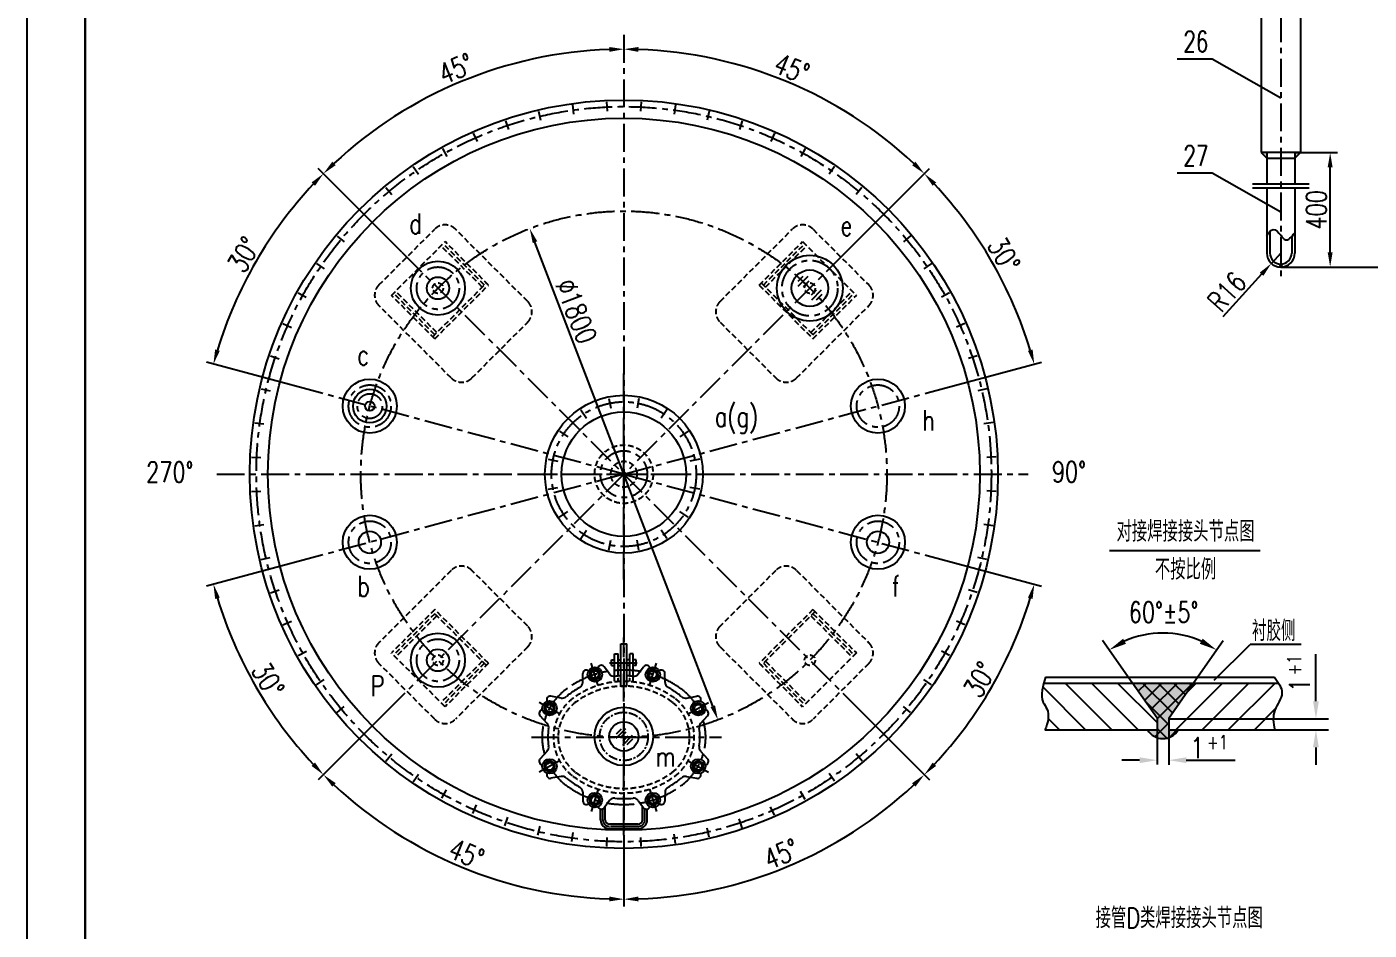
# Model space of a CAD drawing. Header units: millimetres. Extents: x 70651 to 79051, y -48346 to -36466.
# Drawn here: x 70651 to 75244, y -45863 to -42772 of the extents above; entities that cross this region are included whole.
import ezdxf
from ezdxf.enums import TextEntityAlignment as Align

# ---------------------------------------------------------------- set-up
doc = ezdxf.new("R2010")
doc.units = ezdxf.units.MM
for name, pattern in [('CENTER', [50.8, 31.75, -6.35, 6.35, -6.35]), ('DASHED', [19.05, 12.7, -6.35]), ('HIDDEN', [0.375, 0.25, -0.125])]:
    doc.linetypes.add(name, pattern=pattern)
doc.layers.add('CAXA0', color=7, linetype='Continuous', lineweight=70)
doc.layers.add('K1', color=4, linetype='Continuous')
doc.styles.add('HZ', font='txt.shx', dxfattribs={"width": 0.75, "bigfont": 'hzfs.shx'})
doc.styles.add('hzfs', font='txt.shx', dxfattribs={"width": 0.75, "bigfont": 'hzfs.shx'})
doc.dimstyles.new('sheji', dxfattribs={"dimscale": 20, "dimtxt": 3.5, "dimasz": 2.5, "dimexe": 1.25, "dimexo": 0, "dimtad": 1, "dimdec": 0, "dimdsep": 46, "dimtxsty": 'hzfs', "dimcen": 2.5, "dimclrd": 4, "dimclre": 4, "dimclrt": 7, "dimadec": 0, "dimazin": 0, "dimtfac": 1, "dimtdec": 0, "dimtmove": 0, "dimatfit": 0, "dimldrblk": 'NONE', "dimfxl": 0, "dimarcsym": 0})

# ---------------------------------------------------------------- blocks, each defined once
blk = doc.blocks.new('*D301')
at = {"color": 4, "lineweight": -2}
for p, q in [((73453.6, -43543), (73739.8, -43256.9)), ((73731.7, -44024.6), (74122.6, -43919.9))]:
    blk.add_line(p, q, dxfattribs=at)
blk.add_arc((72694, -44302.7), 1454, 16.9704, 43.0296, dxfattribs=at)
at = {"color": 4}
for points in [[(73750.9, -43316.3), (73762.8, -43304.7), (73722.1, -43274.6)], [(74092.7, -43876), (74076.6, -43880.6), (74098.4, -43926.4)]]:
    blk.add_solid(points, dxfattribs=at)
at = {"layer": 'Defpoints', "color": 0}
for p in [(73453.6, -43543), (74011.7, -43688.2), (73731.7, -44024.6), (72694, -44302.7), (71934.3, -45062.3)]:
    blk.add_point(p, dxfattribs=at)
at = {"color": 7, "insert": (73994.3, -43551.9), "char_height": 70, "attachment_point": 5, "rotation": 300, "style": 'hzfs'}
blk.add_mtext('30°', dxfattribs=at)
blk = doc.blocks.new('_None')
blk = doc.blocks.new('*D300')
at = {"color": 4, "lineweight": -2}
blk.add_line((73453.6, -43543), (73739.8, -43256.9), dxfattribs=at)
blk.add_arc((72694, -44302.7), 1454, 46.9704, 88.0296, dxfattribs=at)
at = {"color": 4}
for points in [[(72743.8, -42857.9), (72744.1, -42841.2), (72694, -42848.7)], [(73691.9, -43233.8), (73680.4, -43245.8), (73722.1, -43274.6)]]:
    blk.add_solid(points, dxfattribs=at)
at = {"layer": 'Defpoints', "color": 0}
for p in [(72694, -42799.7), (73421, -43043.5), (73453.6, -43543), (71934.3, -45062.3), (72694, -45781.7)]:
    blk.add_point(p, dxfattribs=at)
at = {"color": 7, "insert": (73268.6, -42915.5), "char_height": 70, "attachment_point": 5, "rotation": 337.5, "style": 'hzfs'}
blk.add_mtext('45°', dxfattribs=at)
blk = doc.blocks.new('*D299')
at = {"color": 4, "lineweight": -2}
for p, q in [((73731.7, -44580.7), (74122.6, -44685.5)), ((73453.6, -45062.3), (73739.8, -45348.5))]:
    blk.add_line(p, q, dxfattribs=at)
blk.add_arc((72694, -44302.7), 1454, 316.9704, 343.0296, dxfattribs=at)
at = {"color": 4}
for points in [[(74076.6, -44724.8), (74092.7, -44729.4), (74098.4, -44679)], [(73762.8, -45300.6), (73750.9, -45289.1), (73722.1, -45330.8)]]:
    blk.add_solid(points, dxfattribs=at)
at = {"layer": 'Defpoints', "color": 0}
for p in [(71934.3, -43543), (72694, -44302.7), (73731.7, -44580.7), (73453.6, -45062.3), (73885, -45136.7)]:
    blk.add_point(p, dxfattribs=at)
at = {"color": 7, "insert": (73912, -45005.9), "char_height": 70, "attachment_point": 5, "rotation": 60, "style": 'hzfs'}
blk.add_mtext('30°', dxfattribs=at)
blk = doc.blocks.new('*D298')
at = {"color": 4, "lineweight": -2}
for p, q in [((73453.6, -45062.3), (73739.8, -45348.5)), ((72694, -45537.8), (72694, -45781.7))]:
    blk.add_line(p, q, dxfattribs=at)
blk.add_arc((72694, -44302.7), 1454, 271.9704, 313.0296, dxfattribs=at)
at = {"color": 4}
for points in [[(73680.4, -45359.6), (73691.9, -45371.5), (73722.1, -45330.8)], [(72744.1, -45764.1), (72743.8, -45747.5), (72694, -45756.7)]]:
    blk.add_solid(points, dxfattribs=at)
at = {"layer": 'Defpoints', "color": 0}
for p in [(71934.3, -43543), (72694, -44861.7), (73453.6, -45062.3), (72694, -45537.8), (73070.3, -45707.1)]:
    blk.add_point(p, dxfattribs=at)
at = {"color": 7, "insert": (73232.2, -45602.1), "char_height": 70, "attachment_point": 5, "rotation": 22.5, "style": 'hzfs'}
blk.add_mtext('45°', dxfattribs=at)
blk = doc.blocks.new('*D297')
at = {"color": 4, "lineweight": -2}
for p, q in [((71656.3, -44580.7), (71265.4, -44685.5)), ((71934.3, -45062.3), (71648.2, -45348.5))]:
    blk.add_line(p, q, dxfattribs=at)
blk.add_arc((72694, -44302.7), 1454, 196.9704, 223.0296, dxfattribs=at)
at = {"color": 4}
for points in [[(71295.3, -44729.4), (71311.3, -44724.8), (71289.5, -44679)], [(71637.1, -45289.1), (71625.1, -45300.6), (71665.9, -45330.8)]]:
    blk.add_solid(points, dxfattribs=at)
at = {"layer": 'Defpoints', "color": 0}
for p in [(73453.6, -43543), (72694, -44302.7), (71656.3, -44580.7), (71376.2, -44917.2), (71934.3, -45062.3)]:
    blk.add_point(p, dxfattribs=at)
at = {"color": 7, "insert": (71475.9, -45005.9), "char_height": 70, "attachment_point": 5, "rotation": 300, "style": 'hzfs'}
blk.add_mtext('30°', dxfattribs=at)
blk = doc.blocks.new('*D296')
at = {"color": 4, "lineweight": -2}
for p, q in [((71934.3, -45062.3), (71648.2, -45348.5)), ((72694, -45537.8), (72694, -45781.7))]:
    blk.add_line(p, q, dxfattribs=at)
blk.add_arc((72694, -44302.7), 1454, 226.9704, 268.0296, dxfattribs=at)
at = {"color": 4}
for points in [[(71696, -45371.5), (71707.6, -45359.6), (71665.9, -45330.8)], [(72644.1, -45747.5), (72643.8, -45764.1), (72694, -45756.7)]]:
    blk.add_solid(points, dxfattribs=at)
at = {"layer": 'Defpoints', "color": 0}
for p in [(73453.6, -43543), (72694, -44861.7), (71934.3, -45062.3), (71967, -45561.9), (72694, -45537.8)]:
    blk.add_point(p, dxfattribs=at)
at = {"color": 7, "insert": (72155.7, -45602.1), "char_height": 70, "attachment_point": 5, "rotation": 337.5, "style": 'hzfs'}
blk.add_mtext('45°', dxfattribs=at)
blk = doc.blocks.new('*D295')
at = {"color": 4, "lineweight": -2}
for p, q in [((71934.3, -43543), (71648.2, -43256.9)), ((71656.3, -44024.6), (71265.4, -43919.9))]:
    blk.add_line(p, q, dxfattribs=at)
blk.add_arc((72694, -44302.7), 1454, 136.9704, 163.0296, dxfattribs=at)
at = {"color": 4}
for points in [[(71625.1, -43304.7), (71637.1, -43316.3), (71665.9, -43274.6)], [(71311.3, -43880.6), (71295.3, -43876), (71289.5, -43926.4)]]:
    blk.add_solid(points, dxfattribs=at)
at = {"layer": 'Defpoints', "color": 0}
for p in [(71502.9, -43468.7), (71934.3, -43543), (71656.3, -44024.6), (72694, -44302.7), (73453.6, -45062.3)]:
    blk.add_point(p, dxfattribs=at)
at = {"color": 7, "insert": (71393.7, -43551.9), "char_height": 70, "attachment_point": 5, "rotation": 60, "style": 'hzfs'}
blk.add_mtext('30°', dxfattribs=at)
blk = doc.blocks.new('*D294')
at = {"color": 4, "lineweight": -2}
blk.add_line((71934.3, -43543), (71648.2, -43256.9), dxfattribs=at)
blk.add_arc((72694, -44302.7), 1454, 91.9704, 133.0296, dxfattribs=at)
at = {"color": 4}
for points in [[(72643.8, -42841.2), (72644.1, -42857.9), (72694, -42848.7)], [(71707.6, -43245.8), (71696, -43233.8), (71665.9, -43274.6)]]:
    blk.add_solid(points, dxfattribs=at)
at = {"layer": 'Defpoints', "color": 0}
for p in [(72694, -42799.7), (72317.7, -42898.2), (71934.3, -43543), (73453.6, -45062.3), (72694, -45781.7)]:
    blk.add_point(p, dxfattribs=at)
at = {"color": 7, "insert": (72119.4, -42915.5), "char_height": 70, "attachment_point": 5, "rotation": 22.5, "style": 'hzfs'}
blk.add_mtext('45°', dxfattribs=at)
blk = doc.blocks.new('*D310')
at = {"color": 4, "lineweight": -2}
for p, q in [((74989.9, -43202.4), (75135.9, -43202.4)), ((75110.9, -43544.2), (75110.9, -43252.4)), ((74941.9, -43594.2), (75135.9, -43594.2))]:
    blk.add_line(p, q, dxfattribs=at)
at = {"color": 4}
for points in [[(75102.5, -43252.4), (75119.2, -43252.4), (75110.9, -43202.4)], [(75102.5, -43544.2), (75119.2, -43544.2), (75110.9, -43594.2)]]:
    blk.add_solid(points, dxfattribs=at)
at = {"layer": 'Defpoints', "color": 0}
for p in [(74989.9, -43202.4), (75110.9, -43202.4), (74941.9, -43594.2)]:
    blk.add_point(p, dxfattribs=at)
at = {"color": 7, "insert": (75063.4, -43398.3), "char_height": 70, "attachment_point": 5, "rotation": 90, "style": 'hzfs'}
blk.add_mtext('400', dxfattribs=at)
blk = doc.blocks.new('*D309')
at = {"color": 4, "lineweight": -2}
for p, q in [((75149.9, -41992.2), (75502.7, -41992.2)), ((75477.7, -42042.2), (75477.7, -43544.1)), ((74966.9, -43594.1), (75502.7, -43594.1))]:
    blk.add_line(p, q, dxfattribs=at)
at = {"color": 4}
for points in [[(75469.4, -42042.2), (75486.1, -42042.2), (75477.7, -41992.2)], [(75469.4, -43544.1), (75486.1, -43544.1), (75477.7, -43594.1)]]:
    blk.add_solid(points, dxfattribs=at)
at = {"layer": 'Defpoints', "color": 0}
for p in [(75149.9, -41992.2), (74966.9, -43594.1), (75477.7, -43594.1)]:
    blk.add_point(p, dxfattribs=at)
at = {"color": 7, "insert": (75430.2, -42821.4), "char_height": 70, "attachment_point": 5, "rotation": 90, "style": 'hzfs'}
blk.add_mtext('2500', dxfattribs=at)
blk = doc.blocks.new('*D307')
at = {"color": 4, "lineweight": -2}
for p, q in [((74941.9, -43546.2), (74909.6, -43581.7)), ((74876, -43618.7), (74743.1, -43764.8))]:
    blk.add_line(p, q, dxfattribs=at)
at = {"color": 4}
blk.add_solid([(74869.8, -43613.1), (74882.2, -43624.3), (74909.6, -43581.7)], dxfattribs=at)
at = {"layer": 'Defpoints', "color": 0}
for p in [(74909.6, -43581.7), (74941.9, -43546.2)]:
    blk.add_point(p, dxfattribs=at)
at = {"color": 7, "insert": (74757.6, -43678.3), "char_height": 70, "attachment_point": 5, "rotation": 47.7151, "style": 'hzfs'}
blk.add_mtext('R16', dxfattribs=at)
blk = doc.blocks.new('*D313')
at = {"color": 4, "lineweight": -2}
blk.add_line((72998.1, -45096.4), (72389.8, -43509), dxfattribs=at)
at = {"color": 4}
for points in [[(72397.6, -43506), (72382.1, -43511.9), (72371.9, -43462.3)], [(73005.9, -45093.4), (72990.4, -45099.4), (73016, -45143.1)]]:
    blk.add_solid(points, dxfattribs=at)
at = {"layer": 'Defpoints', "color": 0}
for p in [(72371.9, -43462.3), (73016, -45143.1)]:
    blk.add_point(p, dxfattribs=at)
at = {"color": 7, "insert": (72531.2, -43745.1), "char_height": 70, "attachment_point": 5, "rotation": 290.9665, "style": 'hzfs'}
blk.add_mtext('∅1800', dxfattribs=at)

msp = doc.modelspace()

# ---------------------------------------------------------------- hatches: boundary and pattern name
h = msp.add_hatch(color=256)
h.paths.add_polyline_path([(74989.9, -43221.9), (75009.4, -43202.4), (74989.9, -43202.4)])
h.paths.add_polyline_path([(74893.9, -43202.4), (74874.4, -43202.4), (74893.9, -43221.9)])
h = msp.add_hatch(color=256)
h.paths.add_polyline_path([(74941.9, -43594.2, 0.027716), (74947.2, -43593.9), (74941.9, -43583.7)])
h.paths.add_polyline_path([(74941.9, -43583.7), (74936.6, -43593.9, 0.027716), (74941.9, -43594.2)])
h = msp.add_hatch()
h.set_pattern_fill('ANSI31', color=256, scale=20, angle=90, style=0)
h.set_pattern_definition([(135, (15472.876, 2039.344), (-44.90128, -44.90128), [])])
edge = h.paths.add_edge_path()
edge.add_spline(control_points=[(74130.7, -45017.2), (74124, -45040.5), (74118.7, -45071.7), (74153.3, -45119.2), (74145.5, -45152), (74134.8, -45177.2)], knot_values=[19.172658, 19.172658, 19.172658, 19.172658, 86.39461, 111.587885, 186.360909, 186.360909, 186.360909, 186.360909], degree=3, periodic=0)
edge.add_line((74134.8, -45177.2), (74518.5, -45177.2))
edge.add_line((74518.5, -45177.2), (74518.5, -45137.2))
edge.add_line((74518.5, -45137.2), (74434.4, -45017.2))
edge.add_line((74434.4, -45017.2), (74130.7, -45017.2))
msp.add_hatch(color=256).paths.add_polyline_path([(74590.9, -45177.2), (74558.5, -45177.2), (74558.5, -45137.2), (74642.5, -45017.2), (74434.4, -45017.2), (74518.5, -45137.2), (74518.5, -45177.2), (74486, -45177.2, 0.574368)])
h = msp.add_hatch()
h.set_pattern_fill('ANSI37', color=256, scale=300, style=0)
h.set_pattern_definition([(45, (74555.078, -44466.923), (-26.5165, 26.5165), []), (135, (74555.078, -44466.923), (-26.5165, -26.5165), [])])
h.paths.add_polyline_path([(74642.5, -45017.2), (74434.4, -45017.2), (74518.5, -45137.2), (74518.5, -45177.2), (74518.5, -45204, 0.169284), (74558.5, -45204), (74558.5, -45178.5), (74558.5, -45137.2)])
h.paths.add_polyline_path([(74518.5, -45177.2), (74486, -45177.2, 0.178699), (74518.5, -45204)], flags=16)
h.paths.add_polyline_path([(74590.9, -45177.2), (74558.5, -45177.2), (74558.5, -45204, 0.178699)], flags=17)
h = msp.add_hatch()
h.set_pattern_fill('ANSI31', color=256, scale=20, style=0)
h.set_pattern_definition([(45, (15472.876, 2039.344), (-44.90128, 44.90128), [])])
edge = h.paths.add_edge_path()
edge.add_line((74642.5, -45017.2), (74558.5, -45137.2))
edge.add_line((74558.5, -45137.2), (74558.5, -45177.2))
edge.add_line((74558.5, -45177.2), (74921.6, -45177.2))
edge.add_spline(control_points=[(74921.6, -45177.2), (74915.6, -45154.3), (74911.7, -45110.7), (74954.8, -45058.9), (74941.2, -45028.5), (74934.2, -45017.2)], knot_values=[22.194108, 22.194108, 22.194108, 22.194108, 90.741788, 154.496066, 191.915519, 191.915519, 191.915519, 191.915519], degree=3, periodic=0)
edge.add_line((74934.2, -45017.2), (74642.5, -45017.2))

# ---------------------------------------------------------------- linework, layer by layer
for p, q in [((70651, -36466.3), (70651, -48346.3)), ((74706.6, -42882.8), (74587.3, -42882.8)), ((74941.9, -43015.9), (74706.6, -42882.8)), ((74874.4, -43202.4), (74893.9, -43221.9)), ((75009.4, -43202.4), (74989.9, -43221.9)), ((74706.6, -43273.4), (74587.3, -43273.4)), ((74941.9, -43406.5), (74706.6, -43273.4)), ((74941.9, -43583.7), (74936.6, -43593.9)), ((74941.9, -43583.7), (74947.2, -43593.9)), ((73290.3, -43642.2), (73307.4, -43625.1)), ((73290.8, -43659.3), (73324.3, -43625.7)), ((73308.7, -43660.8), (73328.1, -43641.4)), ((73336.1, -43688.6), (73353.3, -43671.5)), ((73336.7, -43705.7), (73370.2, -43672.2)), ((73353.1, -43706.7), (73372.5, -43687.3)), ((74714.2, -45007.9), (74837.2, -44885.1)), ((75012.1, -44885.1), (74837.2, -44885.1)), ((72667.7, -45205.7), (72701.2, -45172.2)), ((72669.1, -45191), (72686.2, -45173.9)), ((72682.2, -45203.8), (72701.5, -45184.4)), ((72690.5, -45229.5), (72724, -45196)), ((72691.9, -45214.9), (72709, -45197.8)), ((72705, -45227.6), (72724.3, -45208.2))]:
    msp.add_line(p, q)
at = {"color": 7, "linetype": 'CENTER', "ltscale": 3}
for p, q in [((74941.9, -41662.6), (74941.9, -43628.8)), ((72694, -42799.7), (72694, -45781.7)), ((72694, -44662.7), (72694, -43942.7)), ((72694, -44302.7), (71656.3, -44024.6)), ((72642.4, -44043.3), (72649, -44076.6)), ((72694, -44302.7), (73731.7, -44024.6)), ((72745.6, -44043.3), (72739, -44076.6)), ((72547, -44082.8), (72565.9, -44111)), ((72840.9, -44082.8), (72822, -44111)), ((72474.1, -44155.7), (72502.3, -44174.6)), ((72913.9, -44155.7), (72885.6, -44174.6)), ((72434.6, -44251.1), (72467.9, -44257.7)), ((72953.4, -44251.1), (72920.1, -44257.7)), ((71300.9, -44302.7), (74077, -44302.7)), ((72694, -44302.7), (71656.3, -44580.7)), ((72334, -44302.7), (73054, -44302.7)), ((72694, -44302.7), (73731.7, -44580.7)), ((72434.6, -44354.3), (72467.9, -44347.7)), ((72953.4, -44354.3), (72920.1, -44347.7)), ((72474.1, -44449.6), (72502.3, -44430.7)), ((72913.9, -44449.6), (72885.6, -44430.7)), ((72547, -44522.6), (72565.9, -44494.3)), ((72840.9, -44522.6), (72822, -44494.3)), ((72642.4, -44562.1), (72649, -44528.8)), ((72745.6, -44562.1), (72739, -44528.8)), ((72694, -45537.8), (72694, -44861.7)), ((72606.5, -45025.3), (72582.5, -44949.2)), ((72644.3, -44947.7), (72749.8, -44947.7)), ((72781.4, -45025.3), (72805.4, -44949.2)), ((72474, -45122.3), (72404.1, -45083.6)), ((72914, -45122.3), (72983.8, -45083.6)), ((72377.8, -45202.7), (73028.3, -45202.7)), ((72474, -45283.1), (72404.1, -45321.8)), ((72914, -45283.1), (72983.8, -45321.8)), ((72606.5, -45380), (72582.5, -45456.2)), ((72781.4, -45380), (72805.4, -45456.2)), ((72622, -45484.6), (72622, -45447.6)), ((72766, -45484.6), (72766, -45447.6)), ((72743, -45507.6), (72645, -45507.6))]:
    msp.add_line(p, q, dxfattribs=at)
at = {"linetype": 'CENTER'}
for p, q in [((72635, -43028.6), (72636.7, -43064.5)), ((72752.8, -43028.5), (72751.1, -43064.5)), ((72401.9, -43061.1), (72410.1, -43096.1)), ((72517.7, -43039.4), (72522.7, -43075.1)), ((72870.1, -43039.4), (72865.1, -43075.1)), ((72985.9, -43061), (72977.7, -43096.1)), ((72288.6, -43093.3), (72300, -43127.5)), ((73099.2, -43093.3), (73087.8, -43127.4)), ((72178.7, -43135.9), (72193.3, -43168.8)), ((73209.1, -43135.8), (73194.6, -43168.8)), ((72073.2, -43188.4), (72090.8, -43219.9)), ((73314.6, -43188.3), (73297.1, -43219.8)), ((71973.1, -43250.4), (71993.4, -43280.1)), ((73414.7, -43250.4), (73394.4, -43280.1)), ((71879.1, -43321.5), (71902.1, -43349.1)), ((73508.8, -43321.4), (73485.8, -43349)), ((71792, -43400.8), (71817.5, -43426.3)), ((73595.8, -43400.7), (73570.4, -43426.2)), ((71712.6, -43487.9), (71740.3, -43510.9)), ((73675.2, -43487.8), (73647.5, -43510.8)), ((71641.7, -43581.9), (71671.4, -43602.3)), ((73746.2, -43581.8), (73716.5, -43602.1)), ((71579.6, -43682.1), (71611.1, -43699.6)), ((73808.2, -43682), (73776.8, -43699.5)), ((71527.1, -43787.6), (71560.1, -43802.1)), ((73860.8, -43787.4), (73827.8, -43802)), ((71484.6, -43897.4), (71518.7, -43908.9)), ((73903.3, -43897.3), (73869.2, -43908.7)), ((71452.3, -44010.7), (71487.4, -44019)), ((73935.6, -44010.6), (73900.5, -44018.8)), ((71430.7, -44126.6), (71466.4, -44131.5)), ((73957.2, -44126.4), (73921.6, -44131.4)), ((71419.8, -44243.9), (71455.8, -44245.5)), ((73968.1, -44243.7), (73932.2, -44245.4)), ((71419.8, -44361.7), (71455.8, -44360)), ((73968.1, -44361.5), (73932.2, -44359.9)), ((71430.7, -44479), (71466.4, -44474)), ((73957.3, -44478.8), (73921.6, -44473.9)), ((71452.4, -44594.8), (71487.4, -44586.5)), ((73935.6, -44594.6), (73900.6, -44586.4)), ((71484.6, -44708.1), (71518.8, -44696.7)), ((73903.4, -44708), (73869.3, -44696.5)), ((71527.2, -44818), (71560.1, -44803.4)), ((73860.8, -44817.8), (73827.9, -44803.3)), ((71579.7, -44923.4), (71611.2, -44905.9)), ((73808.3, -44923.3), (73776.9, -44905.8)), ((71641.7, -45023.6), (71671.4, -45003.2)), ((73746.3, -45023.5), (73716.6, -45003.1)), ((71712.7, -45117.6), (71740.4, -45094.6)), ((73675.3, -45117.5), (73647.6, -45094.5)), ((71792.1, -45204.7), (71817.6, -45179.2)), ((73596, -45204.5), (73570.5, -45179.1)), ((71879.2, -45284), (71902.2, -45256.3)), ((73508.9, -45283.9), (73485.9, -45256.2)), ((71973.2, -45355), (71993.6, -45325.3)), ((73414.9, -45353.3), (73394.5, -45323.6)), ((72071.4, -45410.6), (72088.9, -45379.2)), ((73314.4, -45415.4), (73296.9, -45384)), ((72176.9, -45463.1), (72191.4, -45430.2)), ((72286.7, -45505.7), (72298.2, -45471.6)), ((73209, -45469.6), (73194.4, -45436.7)), ((72400, -45537.9), (72408.3, -45502.9)), ((72986.1, -45544.3), (72977.8, -45509.2)), ((73099.1, -45512.2), (73087.7, -45478)), ((72515.8, -45559.6), (72520.8, -45523.9)), ((72635.2, -45576.8), (72636.8, -45540.9)), ((72753, -45576.8), (72751.3, -45540.9)), ((72870.3, -45565.9), (72865.3, -45530.3))]:
    msp.add_line(p, q, dxfattribs=at)
at = {"color": 7}
for p, q in [((74845.2, -43308.8), (75038.7, -43308.8)), ((74845.2, -43323), (75038.7, -43323)), ((74137, -44997.2), (74920.3, -44997.2))]:
    msp.add_line(p, q, dxfattribs=at)
at = {"color": 7, "linetype": 'DASHED', "ltscale": 1.5}
for p, q in [((71855.8, -43655.4), (72046.7, -43464.5)), ((72364.8, -43711.9), (72117.4, -43464.5)), ((73023.2, -43711.9), (73270.6, -43464.5)), ((73341.3, -43464.5), (73532.2, -43655.4)), ((71898.5, -43691), (72082.3, -43507.2)), ((72209.6, -43662.8), (72068.2, -43521.3)), ((72216.7, -43655.7), (72075.3, -43514.3)), ((72230.8, -43655.7), (72082.3, -43507.2)), ((73157.1, -43655.7), (73305.6, -43507.2)), ((73171.3, -43655.7), (73312.7, -43514.3)), ((73178.4, -43662.8), (73319.8, -43521.3)), ((73305.6, -43507.2), (73489.5, -43691)), ((72054.1, -43818.3), (71912.6, -43676.9)), ((72039.9, -43832.5), (72223.8, -43648.6)), ((72047, -43839.5), (72230.8, -43655.7)), ((73157.1, -43655.7), (73341, -43839.5)), ((73164.2, -43648.6), (73348.1, -43832.5)), ((73333.9, -43818.3), (73475.3, -43676.9)), ((72103.2, -43973.5), (71855.8, -43726.1)), ((72047, -43839.5), (71898.5, -43691)), ((72047, -43825.4), (71905.6, -43684)), ((73284.8, -43973.5), (73532.2, -43726.1)), ((73341, -43825.4), (73482.4, -43684)), ((73341, -43839.5), (73489.5, -43691)), ((72173.9, -43973.5), (72364.8, -43782.6)), ((73023.2, -43782.6), (73214.1, -43973.5)), ((72103.2, -44631.9), (71855.8, -44879.3)), ((72364.8, -44822.8), (72173.9, -44631.9)), ((73214.1, -44631.9), (73023.2, -44822.8)), ((73284.8, -44631.9), (73532.2, -44879.3)), ((72047, -44765.8), (71898.5, -44914.3)), ((72047, -44780), (71905.6, -44921.4)), ((72223.8, -44956.8), (72039.9, -44772.9)), ((72230.8, -44949.7), (72047, -44765.8)), ((73341, -44765.8), (73157.1, -44949.7)), ((73348.1, -44772.9), (73164.2, -44956.8)), ((73341, -44765.8), (73489.5, -44914.3)), ((73341, -44780), (73482.4, -44921.4)), ((72054.1, -44787.1), (71912.6, -44928.5)), ((73333.9, -44787.1), (73475.3, -44928.5)), ((72082.3, -45098.2), (71898.5, -44914.3)), ((72364.8, -44893.5), (72117.4, -45140.9)), ((73023.2, -44893.5), (73270.6, -45140.9)), ((73489.5, -44914.3), (73305.6, -45098.2)), ((72046.7, -45140.9), (71855.8, -44950)), ((72209.6, -44942.6), (72068.2, -45084)), ((72216.7, -44949.7), (72075.3, -45091.1)), ((72230.8, -44949.7), (72082.3, -45098.2)), ((73157.1, -44949.7), (73305.6, -45098.2)), ((73171.3, -44949.7), (73312.7, -45091.1)), ((73178.4, -44942.6), (73319.8, -45084)), ((73532.2, -44950), (73341.3, -45140.9))]:
    msp.add_line(p, q, dxfattribs=at)
at = {"linetype": 'CENTER', "ltscale": 3}
for p, q in [((73453.6, -43543), (71934.3, -45062.3)), ((71934.3, -43543), (73453.6, -45062.3))]:
    msp.add_line(p, q, dxfattribs=at)
at = {"color": 1}
for p, q in [((74356, -44563.4), (74870.8, -44563.4)), ((74130.7, -45017.2), (74934.2, -45017.2)), ((74518.5, -45137.2), (74434.4, -45017.2)), ((74558.5, -45137.2), (74642.5, -45017.2)), ((74518.5, -45137.2), (74518.5, -45177.2)), ((74558.5, -45137.2), (74558.5, -45177.2)), ((74134.1, -45177.2), (74518.5, -45177.2)), ((74558.5, -45177.2), (74921.6, -45177.2))]:
    msp.add_line(p, q, dxfattribs=at)
at = {"color": 4, "linetype": 'ByBlock'}
for p, q in [((74433.7, -45016.2), (74332.1, -44871.1)), ((74643.2, -45016.2), (74744.8, -44871.1)), ((75062.2, -45079.2), (75062.2, -44918.8)), ((74559.7, -45139.2), (75105.6, -45139.2)), ((74518.5, -45178.5), (74518.5, -45296)), ((74558.5, -45178.5), (74558.5, -45297.3)), ((74920.3, -45177.2), (75104.7, -45177.2)), ((75062.2, -45237.2), (75062.2, -45297.2)), ((74458.5, -45281.1), (74398.5, -45281.1)), ((74618.5, -45281.1), (74678.5, -45281.1)), ((74678.5, -45281.1), (74785.3, -45281.1))]:
    msp.add_line(p, q, dxfattribs=at)
at = {"color": 1, "linetype": 'Continuous'}
for p, q in [((72662, -44917.7), (72674, -44917.7)), ((72662, -44994.3), (72662, -44917.7)), ((72674, -44993.3), (72674, -44917.7)), ((72684, -44883), (72704, -44883)), ((72684, -45028), (72684, -44883)), ((72704, -45028), (72704, -44883)), ((72726, -44917.7), (72714, -44917.7)), ((72714, -44993.3), (72714, -44917.7)), ((72726, -44994.3), (72726, -44917.7)), ((72644.5, -44986.2), (72626.4, -44961.4)), ((72652, -44937.7), (72662, -44937.7)), ((72652, -44957.7), (72652, -44937.7)), ((72652, -44957.7), (72662, -44957.7)), ((72674, -44937.7), (72684, -44937.7)), ((72674, -44957.7), (72684, -44957.7)), ((72714, -44937.7), (72704, -44937.7)), ((72714, -44957.7), (72704, -44957.7)), ((72736, -44937.7), (72726, -44937.7)), ((72736, -44957.7), (72726, -44957.7)), ((72736, -44957.7), (72736, -44937.7)), ((72743.4, -44986.2), (72761.6, -44961.4)), ((72553, -45015.1), (72553.6, -44984.3)), ((72576.5, -44979.6), (72583, -44993.4)), ((72604.9, -44970.6), (72607.5, -44985.7)), ((72835, -45015.1), (72834.3, -44984.3)), ((72684, -45028), (72704, -45028)), ((72479.7, -45068.7), (72444.3, -45062.3)), ((72908.2, -45068.7), (72943.6, -45062.3)), ((72431.6, -45155.6), (72407.4, -45129)), ((72956.4, -45155.6), (72980.6, -45129)), ((72431.6, -45249.8), (72407.4, -45276.4)), ((72956.4, -45249.8), (72980.6, -45276.4)), ((72479.7, -45336.7), (72444.3, -45343.1)), ((72908.2, -45336.7), (72943.6, -45343.1)), ((72553, -45390.3), (72553.6, -45421)), ((72644.5, -45419.2), (72626.4, -45444)), ((72743.4, -45419.2), (72761.6, -45444)), ((72835, -45390.3), (72834.3, -45421)), ((72614, -45484.6), (72614, -45448.6)), ((72630, -45484.6), (72630, -45439)), ((72758, -45484.6), (72758, -45439)), ((72774, -45484.6), (72774, -45448.6)), ((72743, -45499.6), (72645, -45499.6)), ((72743, -45515.6), (72645, -45515.6))]:
    msp.add_line(p, q, dxfattribs=at)
at = {"color": 7, "linetype": 'HIDDEN'}
for p, q in [((72662, -45013.2), (72662, -44994.3)), ((72674, -45012.2), (72674, -44993.3)), ((72714, -45012.2), (72714, -44993.3)), ((72726, -45013.2), (72726, -44994.3))]:
    msp.add_line(p, q, dxfattribs=at)
at = {"color": 1, "linetype": 'Continuous'}
for points in [[(72594.8, -44968.2), (72577.6, -44978.1), (72577.6, -44997.8), (72594.8, -45007.7), (72611.9, -44997.8), (72611.9, -44978.1)], [(72793.2, -44968.2), (72776.1, -44978.1), (72776.1, -44997.8), (72793.2, -45007.7), (72810.3, -44997.8), (72810.3, -44978.1)], [(72439.7, -45083.5), (72422.6, -45093.4), (72422.6, -45113.2), (72439.7, -45123.1), (72456.8, -45113.2), (72456.8, -45093.4)], [(72948.3, -45083.5), (72965.4, -45093.4), (72965.4, -45113.2), (72948.3, -45123.1), (72931.2, -45113.2), (72931.2, -45093.4)], [(72439.7, -45282.3), (72422.6, -45292.2), (72422.6, -45312), (72439.7, -45321.8), (72456.8, -45312), (72456.8, -45292.2)], [(72948.3, -45282.3), (72965.4, -45292.2), (72965.4, -45312), (72948.3, -45321.8), (72931.2, -45312), (72931.2, -45292.2)], [(72594.8, -45397.6), (72577.6, -45407.5), (72577.6, -45427.3), (72594.8, -45437.2), (72611.9, -45427.3), (72611.9, -45407.5)], [(72793.2, -45437.2), (72776.1, -45427.3), (72776.1, -45407.5), (72793.2, -45397.6), (72810.3, -45407.5), (72810.3, -45427.3)]]:
    msp.add_lwpolyline(points, close=True, dxfattribs=at)
at = {"color": 7, "linetype": 'CENTER', "ltscale": 3}
for centre, radius in [((72694, -44302.7), 1257.5), ((73330.4, -43666.3), 95), ((72057.6, -43666.3), 72.5), ((71824.6, -44069.8), 72.5), ((73563.3, -44069.8), 72.5), ((71824.6, -44069.8), 42.5), ((72694, -44302.7), 247.5), ((71824.6, -44535.6), 72.5), ((73563.3, -44535.6), 72.5), ((72057.6, -44939.1), 72.5)]:
    msp.add_circle(centre, radius, dxfattribs=at)
at = {"linetype": 'CENTER', "ltscale": 3}
for radius in [900, 80]:
    msp.add_circle((72694, -44302.7), radius, dxfattribs=at)
at = {"color": 7, "linetype": 'DASHED', "ltscale": 1.5}
for centre, radius in [((72057.6, -43666.3), 18), ((73330.4, -43666.3), 18), ((72694, -44302.7), 100), ((72694, -44302.7), 44.5), ((72057.6, -44939.1), 18), ((73330.4, -44939.1), 18)]:
    msp.add_circle(centre, radius, dxfattribs=at)
at = {"color": 1, "linetype": 'Continuous'}
for centre, radius in [((72594.8, -44988), 25), ((72793.2, -44988), 25), ((72594.8, -44988), 17.1), ((72594.8, -44988), 13), ((72793.2, -44988), 17.1), ((72793.2, -44988), 13), ((72439.7, -45103.3), 25), ((72439.7, -45103.3), 17.1), ((72439.7, -45103.3), 13), ((72948.3, -45103.3), 25), ((72948.3, -45103.3), 17.1), ((72948.3, -45103.3), 13), ((72439.7, -45302.1), 25), ((72439.7, -45302.1), 17.1), ((72439.7, -45302.1), 13), ((72948.3, -45302.1), 25), ((72948.3, -45302.1), 17.1), ((72948.3, -45302.1), 13), ((72594.8, -45417.4), 25), ((72594.8, -45417.4), 17.1), ((72594.8, -45417.4), 13), ((72793.2, -45417.4), 25), ((72793.2, -45417.4), 17.1), ((72793.2, -45417.4), 13)]:
    msp.add_circle(centre, radius, dxfattribs=at)
at = {"color": 1}
for radius in [100, 50]:
    msp.add_circle((72694, -45199.7), radius, dxfattribs=at)
at = {"linetype": 'CENTER'}
msp.add_circle((72694, -45199.7), 82.5, dxfattribs=at)
at = {"color": 7, "linetype": 'DASHED', "ltscale": 1.5}
for centre, radius, start, end in [((72082, -43499.8), 50, 45, 135), ((73305.9, -43499.8), 50, 45, 135), ((71891.1, -43690.7), 50, 135, 225), ((73496.9, -43690.7), 50, 315, 45), ((72329.5, -43747.2), 50, 315, 45), ((73058.5, -43747.2), 50, 135, 225), ((72138.5, -43938.2), 50, 225, 315), ((73249.4, -43938.2), 50, 225, 315), ((72138.5, -44667.2), 50, 45, 135), ((73249.4, -44667.2), 50, 45, 135), ((72329.5, -44858.1), 50, 315, 45), ((73058.5, -44858.1), 50, 135, 225), ((71891.1, -44914.6), 50, 135, 225), ((73496.9, -44914.6), 50, 315, 45), ((72694, -45302.7), 291, 53.1301, 126.8699), ((72694, -45302.7), 275, 53.1301, 126.8699), ((72619, -45202.7), 166, 126.8699, 233.1301), ((72619, -45202.7), 150, 126.8699, 233.1301), ((72769, -45202.7), 150, 306.8699, 53.1301), ((72769, -45202.7), 166, 306.8699, 53.1301), ((72082, -45105.6), 50, 225, 315), ((73305.9, -45105.6), 50, 225, 315), ((72694, -45102.7), 291, 233.1301, 306.8699), ((72694, -45102.7), 275, 233.1301, 306.8699)]:
    msp.add_arc(centre, radius, start, end, dxfattribs=at)
at = {"color": 4, "linetype": 'ByBlock'}
msp.add_arc((74538.5, -45165.8), 319.8, 65.7663, 114.2337, dxfattribs=at)
at = {"color": 1, "linetype": 'Continuous'}
for centre, radius, start, end in [((72616.7, -44968.5), 12, 36.2588, 190.1158), ((72771.3, -44968.5), 12, 15.9267, 143.7412), ((72565.6, -44984.6), 12, 24.8842, 178.7412), ((72660.7, -44974.4), 20, 216.2588, 275.7957), ((72694, -45302.7), 310, 91.8486, 95.7957), ((72694, -45302.7), 310, 84.2043, 88.1514), ((72727.3, -44974.4), 20, 264.2043, 323.7412), ((72822.3, -44984.6), 12, 1.2588, 129.0733), ((72619, -45202.7), 185, 126.8699, 131.4404), ((72694, -45302.7), 310, 119.2043, 126.8699), ((72533, -45014.6), 20, 299.2043, 358.7412), ((72855, -45014.6), 20, 181.2588, 240.7957), ((72694, -45302.7), 310, 53.1301, 60.7957), ((72769, -45202.7), 185, 48.5596, 53.1301), ((72442.2, -45074.1), 12, 79.7588, 207.5733), ((72483.3, -45049), 20, 259.7588, 311.4404), ((72904.7, -45049), 20, 228.5596, 280.2412), ((72945.8, -45074.1), 12, 332.4267, 100.2412), ((72416.3, -45120.9), 12, 94.4267, 222.2412), ((72971.7, -45120.9), 12, 317.7588, 85.5733), ((72416.8, -45169.1), 20, 350.5596, 42.2412), ((72619, -45202.7), 185, 170.5596, 189.4404), ((72971.2, -45169.1), 20, 137.7588, 189.4404), ((72769, -45202.7), 185, 350.5596, 9.4404), ((72416.8, -45236.3), 20, 317.7588, 9.4404), ((72971.2, -45236.3), 20, 170.5596, 222.2412), ((72416.3, -45284.5), 12, 137.7588, 265.5733), ((72971.7, -45284.5), 12, 274.4267, 42.2412), ((72442.2, -45331.3), 12, 152.4267, 280.2412), ((72945.8, -45331.3), 12, 259.7588, 27.5733), ((72483.3, -45356.4), 20, 48.5596, 100.2412), ((72619, -45202.7), 185, 228.5596, 233.1301), ((72694, -45102.7), 310, 233.1301, 240.7957), ((72694, -45102.7), 310, 233.1301, 240.7957), ((72533, -45390.7), 20, 1.2588, 60.7957), ((72855, -45390.7), 20, 119.2043, 178.7412), ((72694, -45102.7), 310, 299.2043, 306.8699), ((72769, -45202.7), 185, 306.8699, 311.4404), ((72904.7, -45356.4), 20, 79.7588, 131.4404), ((72565.6, -45420.8), 12, 181.2588, 309.0733), ((72660.7, -45431), 20, 84.2043, 143.7412), ((72694, -45102.7), 310, 264.2043, 275.7957), ((72727.3, -45431), 20, 36.2588, 95.7957), ((72822.3, -45420.8), 12, 230.9267, 358.7412), ((72616.7, -45436.9), 12, 195.9267, 323.7412), ((72771.3, -45436.9), 12, 216.2588, 344.0733), ((72645, -45484.6), 31, 180, 270), ((72645, -45484.6), 15, 180, 270), ((72743, -45484.6), 15, 270, 0), ((72743, -45484.6), 31, 270, 0)]:
    msp.add_arc(centre, radius, start, end, dxfattribs=at)
at = {"color": 7, "linetype": 'CENTER', "ltscale": 3}
for centre, radius, start, end in [((72694, -45302.7), 330, 53.1301, 126.8699), ((72619, -45202.7), 205, 126.8699, 233.1301), ((72769, -45202.7), 205, 306.8699, 53.1301), ((72694, -45102.7), 330, 233.1301, 306.8699), ((72645, -45484.6), 23, 180, 270), ((72743, -45484.6), 23, 270, 0)]:
    msp.add_arc(centre, radius, start, end, dxfattribs=at)
at = {"color": 1}
msp.add_arc((74538.5, -45146.6), 60.8, 210.2566, 329.7434, dxfattribs=at)
msp.add_spline([(74893.9, -43487.2), (74916, -43465.2), (74941.9, -43485.1), (74957.7, -43500.9), (74989.9, -43476.8)], degree=3)
for points, knots in [([(74137, -44997.2), (74127.3, -45027.3), (74114.7, -45066.2), (74153.3, -45119.2), (74145.5, -45152), (74134.8, -45177.2)], [0, 0, 0, 0, 86.39461, 111.587885, 186.360909, 186.360909, 186.360909, 186.360909]), ([(74920.3, -44997.2), (74933.4, -45015.1), (74960.4, -45052.2), (74911.7, -45110.7), (74915.6, -45154.3), (74921.6, -45177.2)], [0, 0, 0, 0, 59.613561, 123.367839, 191.915519, 191.915519, 191.915519, 191.915519])]:
    msp.add_open_spline(points, degree=3, knots=knots)
at = {"color": 4, "linetype": 'ByBlock'}
for points in [[(74412.1, -44882.9), (74402.3, -44865.5), (74355, -44903.8)], [(74674.7, -44865.5), (74664.8, -44882.9), (74721.9, -44903.8)], [(75052.2, -45079.2), (75072.2, -45079.2), (75062.2, -45139.2)], [(75052.2, -45237.2), (75072.2, -45237.2), (75062.2, -45177.2)], [(74458.5, -45271.1), (74458.5, -45291.1), (74518.5, -45281.1)], [(74618.5, -45271.1), (74618.5, -45291.1), (74558.5, -45281.1)]]:
    msp.add_solid(points, dxfattribs=at)
at = {"layer": 'CAXA0', "color": 1, "lineweight": -3}
for p, q in [((74874.4, -42709.6), (74874.4, -43202.4)), ((75009.4, -42709.6), (75009.4, -43202.4)), ((74874.4, -42818.4), (74874.4, -42953.2)), ((75009.4, -42818.4), (75009.4, -42953.2)), ((75009.4, -43202.4), (74874.4, -43202.4)), ((74893.9, -43202.4), (74893.9, -43308.8)), ((74893.9, -43202.4), (74893.9, -43308.8)), ((74893.9, -43221.9), (74989.9, -43221.9)), ((74989.9, -43202.4), (74989.9, -43308.8)), ((74989.9, -43202.4), (74989.9, -43308.8)), ((74893.9, -43323), (74893.9, -43546.2)), ((74989.9, -43323), (74989.9, -43546.2)), ((74904.4, -43472.6), (74904.4, -43546.2)), ((74979.4, -43489), (74979.4, -43546.2)), ((74893.9, -43535.4), (74893.9, -43546.2)), ((74989.9, -43537.4), (74989.9, -43546.2))]:
    msp.add_line(p, q, dxfattribs=at)
for centre, radius in [((72694, -44302.7), 1280), ((72694, -44302.7), 1218), ((72057.6, -43666.3), 92.5), ((73330.4, -43666.3), 112.5), ((72057.6, -43666.3), 38), ((73330.4, -43666.3), 62.5), ((71824.6, -44069.8), 92.5), ((73563.3, -44069.8), 92.5), ((71824.6, -44069.8), 57.5), ((72694, -44302.7), 270), ((71824.6, -44069.8), 16), ((72694, -44302.7), 213), ((71824.6, -44535.6), 92.5), ((73563.3, -44535.6), 92.5), ((71824.6, -44535.6), 38), ((73563.3, -44535.6), 38), ((72057.6, -44939.1), 92.5), ((72057.6, -44939.1), 38)]:
    msp.add_circle(centre, radius, dxfattribs=at)
for radius in [48, 37.5]:
    msp.add_arc((74941.9, -43546.2), radius, 180, 0, dxfattribs=at)
at = {"layer": 'Defpoints', "color": 0, "linetype": 'ByBlock'}
for p in [(74434.4, -45017.2), (74642.5, -45017.2), (74518.5, -45137.2), (74558.5, -45137.2), (74558.5, -45139.2), (75062.2, -45139.2), (74518.5, -45177.2), (74558.5, -45177.2), (74558.5, -45177.2), (74558.5, -45281.1)]:
    msp.add_point(p, dxfattribs=at)
at = {"layer": 'K1', "const_width": 8}
msp.add_lwpolyline([(78851, -48146.3), (78851, -36966.3), (70851, -36966.3), (70851, -48146.3)], close=True, dxfattribs=at)

# ---------------------------------------------------------------- texts
at = {"style": 'hzfs', "width": 0.71}
for s, p in [('26', (74608.7, -42857.5)), ('27', (74608.7, -43248.1)), ('衬胶侧', (74843.3, -44873.3))]:
    msp.add_text(s, height=70, dxfattribs=at).set_placement(p)
at = {"style": 'hzfs', "width": 0.75}
for s, p in [('d', (71959.6, -43445.4)), ('e', (73435.1, -43451.7)), ('c', (71782, -43894.8)), ('a(g)', (73005.1, -44105.1)), ('h', (73715.1, -44118.4)), ('270%%d', (71059.2, -44295.5)), ('90%%d', (74158.5, -44294.8)), ('b', (71782, -44685.7)), ('f', (73611.4, -44685.7)), ('P', (71827.6, -45027)), ('m', (72802.7, -45268.2))]:
    msp.add_text(s, height=70, dxfattribs=at).set_placement(p, align=Align.MIDDLE_LEFT)
at = {"color": 7, "style": 'HZ', "width": 0.75}
for s, p in [('对接焊接接头节点图', (74616, -44533.4)), ('不按比例', (74616, -44663.4)), ('接管D类焊接接头节点图', (74594.3, -45855.8))]:
    msp.add_text(s, height=70, dxfattribs=at).set_placement(p, align=Align.CENTER)
at = {"color": 7, "linetype": 'ByBlock', "style": 'hzfs', "width": 0.75}
msp.add_text('60%%d%%p5%%d', height=70, dxfattribs=at).set_placement((74540.9, -44774.8), align=Align.MIDDLE)
for s, height, p in [('+1', 48, (74987.3, -44955.7)), ('1', 70, (75006.4, -45024.6))]:
    msp.add_text(s, height=height, rotation=90, dxfattribs=at).set_placement(p, align=Align.MIDDLE_CENTER)
for s, height, p in [('+1', 48, (74725.1, -45219.6)), ('1', 70, (74656.2, -45238.7))]:
    msp.add_text(s, height=height, dxfattribs=at).set_placement(p, align=Align.MIDDLE_CENTER)

# ---------------------------------------------------------------- dimensions: what is measured, and where the dimension line sits
dim = msp.add_linear_dim(base=(75477.7, -43594.1), p1=(75149.9, -41992.2), p2=(74966.9, -43594.1), angle=90, text='2500', dimstyle='sheji')
dim.commit()
dim.dimension.update_dxf_attribs({"geometry": '*D309', "text_midpoint": (75477.7, -42821.4), "dimtype": 160})
for base, line1, line2, picture, middle in [((72317.7, -42898.2), ((71934.3, -43543), (73453.6, -45062.3)), ((72694, -42799.7), (72694, -45781.7)), '*D294', (72119.4, -42915.5)), ((73421, -43043.5), ((73453.6, -43543), (71934.3, -45062.3)), ((72694, -42799.7), (72694, -45781.7)), '*D300', (73268.6, -42915.5)), ((71502.9, -43468.7), ((72694, -44302.7), (71656.3, -44024.6)), ((71934.3, -43543), (73453.6, -45062.3)), '*D295', (71393.7, -43551.9)), ((74011.7, -43688.2), ((72694, -44302.7), (73731.7, -44024.6)), ((73453.6, -43543), (71934.3, -45062.3)), '*D301', (73994.3, -43551.9)), ((71376.2, -44917.2), ((73453.6, -43543), (71934.3, -45062.3)), ((72694, -44302.7), (71656.3, -44580.7)), '*D297', (71475.9, -45005.9)), ((71967, -45561.9), ((72694, -45537.8), (72694, -44861.7)), ((73453.6, -43543), (71934.3, -45062.3)), '*D296', (72155.7, -45602.1)), ((73885, -45136.7), ((72694, -44302.7), (73731.7, -44580.7)), ((71934.3, -43543), (73453.6, -45062.3)), '*D299', (73912, -45005.9)), ((73070.3, -45707.1), ((71934.3, -43543), (73453.6, -45062.3)), ((72694, -45537.8), (72694, -44861.7)), '*D298', (73232.2, -45602.1))]:
    dim = msp.add_angular_dim_2l(base=base, line1=line1, line2=line2, dimstyle='sheji')
    dim.commit()
    dim.dimension.update_dxf_attribs({"geometry": picture, "text_midpoint": middle})
dim = msp.add_linear_dim(base=(75110.9, -43202.4), p1=(74941.9, -43594.2), p2=(74989.9, -43202.4), angle=90, text='400', dimstyle='sheji')
dim.commit()
dim.dimension.update_dxf_attribs({"geometry": '*D310', "text_midpoint": (75063.4, -43398.3)})
dim = msp.add_diameter_dim_2p(p1=(73016, -45143.1), p2=(72371.9, -43462.3), dimstyle='sheji')
dim.commit()
dim.dimension.update_dxf_attribs({"geometry": '*D313', "text_midpoint": (72486.8, -43762.1), "dimtype": 163})
dim = msp.add_radius_dim(center=(74941.9, -43546.2), mpoint=(74909.6, -43581.7), text='R16', dimstyle='sheji')
dim.commit()
dim.dimension.update_dxf_attribs({"geometry": '*D307', "text_midpoint": (74757.6, -43678.3)})

doc.saveas('drawing.dxf')
